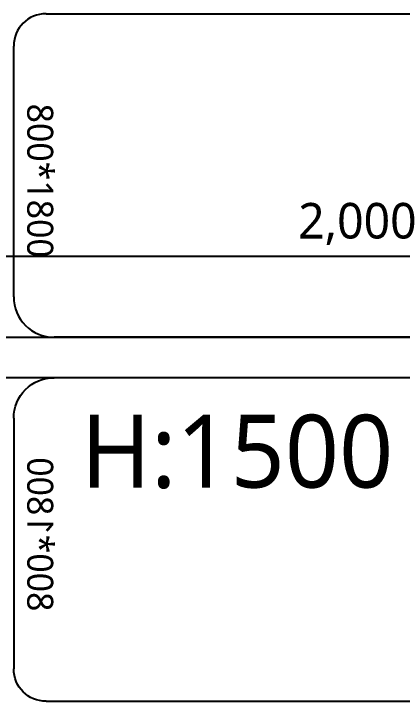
# Model space of a CAD drawing. Extents: x 11477420 to 23072185, y -28506554 to -14238804.
# Drawn here: x 11517746 to 11518707, y -14252139 to -14250439 of the extents above; entities that cross this region are included whole.
import ezdxf
from ezdxf.enums import TextEntityAlignment as Align

# ---------------------------------------------------------------- set-up
doc = ezdxf.new("R2010")
doc.units = 0
doc.header["$LTSCALE"] = 50
doc.header["$MEASUREMENT"] = 0
doc.layers.get('0').update_dxf_attribs({"linetype": 'CONTINUOUS'})
doc.layers.get('DEFPOINTS').update_dxf_attribs({"linetype": 'CONTINUOUS'})
for name, color, linetype in [('03-TEXT', 3, 'CONTINUOUS'), ('04_FUR', 6, 'CONTINUOUS'), ('07-DIM WAL', 5, 'CONTINUOUS'), ('1.천장.벽체선(내벽)', 3, 'CONTINUOUS'), ('2.글자선', 60, 'CONTINUOUS'), ('가구', 6, 'CONTINUOUS')]:
    doc.layers.add(name, color=color, linetype=linetype)
doc.styles.add('DAWIN', font='NanumSquareR.ttf')
doc.styles.add('맑은 고딕', font='malgun.ttf')
doc.dimstyles.new('40', dxfattribs={"dimscale": 40, "dimtxt": 2.2, "dimasz": 3, "dimexe": 1.25, "dimexo": 0.625, "dimtad": 1, "dimdec": 0, "dimzin": 0, "dimdsep": 46, "dimlunit": 6, "dimtxsty": 'DAWIN', "dimblk1": 'DOTSMALL', "dimblk2": 'DOTSMALL', "dimsah": 1, "dimcen": 0.001, "dimclrd": 1, "dimclre": 1, "dimclrt": 3, "dimadec": 0, "dimazin": 0, "dimtfac": 1, "dimtdec": 0, "dimtix": 1, "dimtmove": 2, "dimatfit": 3, "dimldrblk": 'DOTSMALL', "dimfxl": 0, "dimtolj": 1, "dimtzin": 0, "dimarcsym": 0})

# ---------------------------------------------------------------- blocks, each defined once
blk = doc.blocks.new('BEDD')
at = {"layer": '가구'}
for p, q in [((189957.7, 168352.7), (190577.7, 168352.7)), ((190657.7, 168272.7), (190657.7, 166632.7)), ((189857.7, 166652.7), (189857.7, 168252.7))]:
    blk.add_line(p, q, dxfattribs=at)
for centre, radius, start, end in [((189957.7, 168252.7), 100, 90, 180), ((190577.7, 168272.7), 80, 0, 90)]:
    blk.add_arc(centre, radius, start, end, dxfattribs=at)
at = {"layer": '2.글자선', "style": '맑은 고딕'}
blk.add_text('800*1800', height=64.27, rotation=180, dxfattribs=at).set_placement((190435.5, 168255), align=Align.TOP_LEFT)
blk = doc.blocks.new('_DOTSMALL')
at = {"color": 0, "linetype": 'ByBlock', "const_width": 0.5}
blk.add_lwpolyline([(-0.0625, 0, 1), (0.0625, 0, 1)], format="xyb", close=True, dxfattribs=at)
blk = doc.blocks.new('*D80')
at = {"layer": '07-DIM WAL', "color": 1, "lineweight": -2, "ltscale": 30}
for p, q in [((11517596.1, -14251214.4), (11517596.1, -14250990)), ((11519596.1, -14251214.4), (11519596.1, -14250990)), ((11519596.1, -14251040), (11517596.1, -14251040))]:
    blk.add_line(p, q, dxfattribs=at)
at = {"layer": 'DEFPOINTS', "color": 0, "ltscale": 30}
for p in [(11517596.1, -14251040), (11517596.1, -14251239.4), (11519596.1, -14251239.4)]:
    blk.add_point(p, dxfattribs=at)
at = {"layer": '07-DIM WAL', "color": 1, "lineweight": -2, "ltscale": 30, "xscale": 120, "yscale": 120, "zscale": 120, "rotation": 180}
blk.add_blockref('_DOTSMALL', (11517596.1, -14251040), dxfattribs=at)
at = {"layer": '07-DIM WAL', "color": 1, "lineweight": -2, "ltscale": 30, "xscale": 120, "yscale": 120, "zscale": 120}
blk.add_blockref('_DOTSMALL', (11519596.1, -14251040), dxfattribs=at)
at = {"layer": '07-DIM WAL', "color": 3, "ltscale": 30, "insert": (11518596.1, -14250959.2), "char_height": 88, "attachment_point": 5, "style": 'DAWIN'}
blk.add_mtext('\\A1;2,000', dxfattribs=at)

msp = doc.modelspace()

# ---------------------------------------------------------------- linework, layer by layer
at = {"layer": '1.천장.벽체선(내벽)', "ltscale": 30}
msp.add_lwpolyline([(11517596.1, -14251239.4), (11519596.1, -14251239.4), (11519596.1, -14251339.4), (11517596.1, -14251339.4), (11517596.1, -14251239.4)], dxfattribs=at)

# ---------------------------------------------------------------- block references
at = {"layer": '04_FUR', "rotation": 90.00000000000001}
msp.add_blockref('BEDD', (11686098.7, -14441097.1), dxfattribs=at)
at = {"layer": '04_FUR', "xscale": -1, "rotation": 90}
msp.add_blockref('BEDD', (11686098.7, -14061481.8), dxfattribs=at)

# ---------------------------------------------------------------- texts
at = {"layer": '03-TEXT', "color": 7, "style": '맑은 고딕'}
msp.add_text('H:1500', height=180, dxfattribs=at).set_placement((11517911.9, -14251431.2), align=Align.TOP_LEFT)

# ---------------------------------------------------------------- dimensions: what is measured, and where the dimension line sits
at = {"layer": '07-DIM WAL', "ltscale": 30}
dim = msp.add_linear_dim(base=(11517596.1, -14251040), p1=(11519596.1, -14251239.4), p2=(11517596.1, -14251239.4), dimstyle='40', dxfattribs=at)
dim.commit()
dim.dimension.update_dxf_attribs({"geometry": '*D80', "text_midpoint": (11518596.1, -14250959.2)})

doc.saveas('drawing.dxf')
